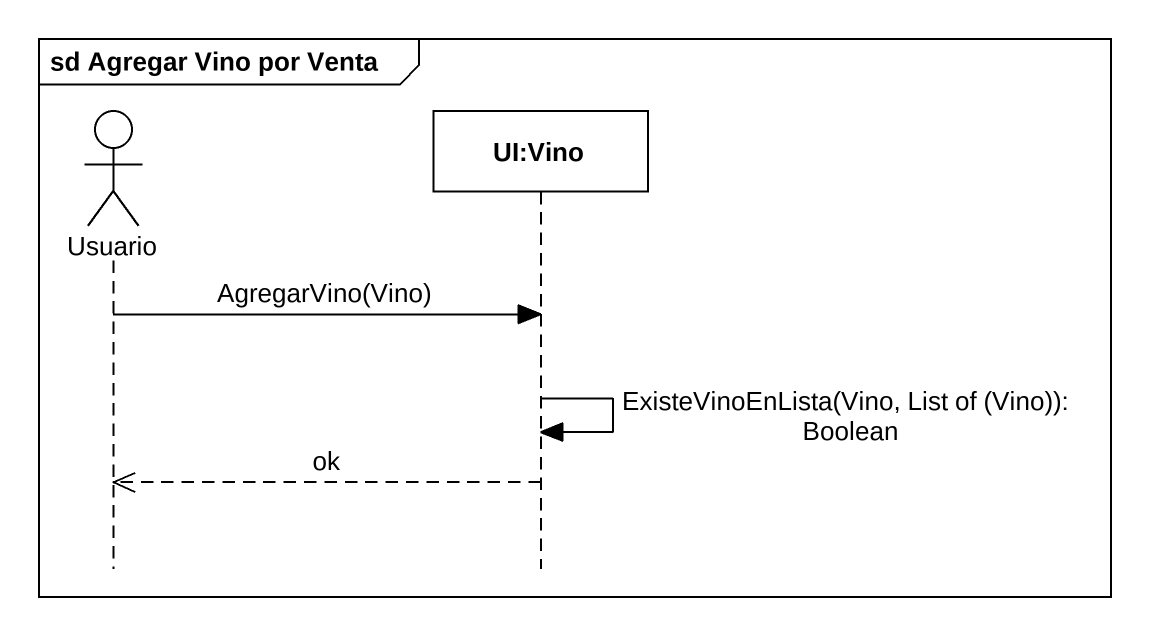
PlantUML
@startuml
mainframe sd Agregar Vino por Venta
hide footbox
actor Usuario
participant "UI:Vino" as UI_Vino

Usuario -> UI_Vino : AgregarVino(Vino)
UI_Vino -> UI_Vino : ExisteVinoEnLista(Vino, List of (Vino)): Boolean
UI_Vino -->> Usuario : ok
@enduml
